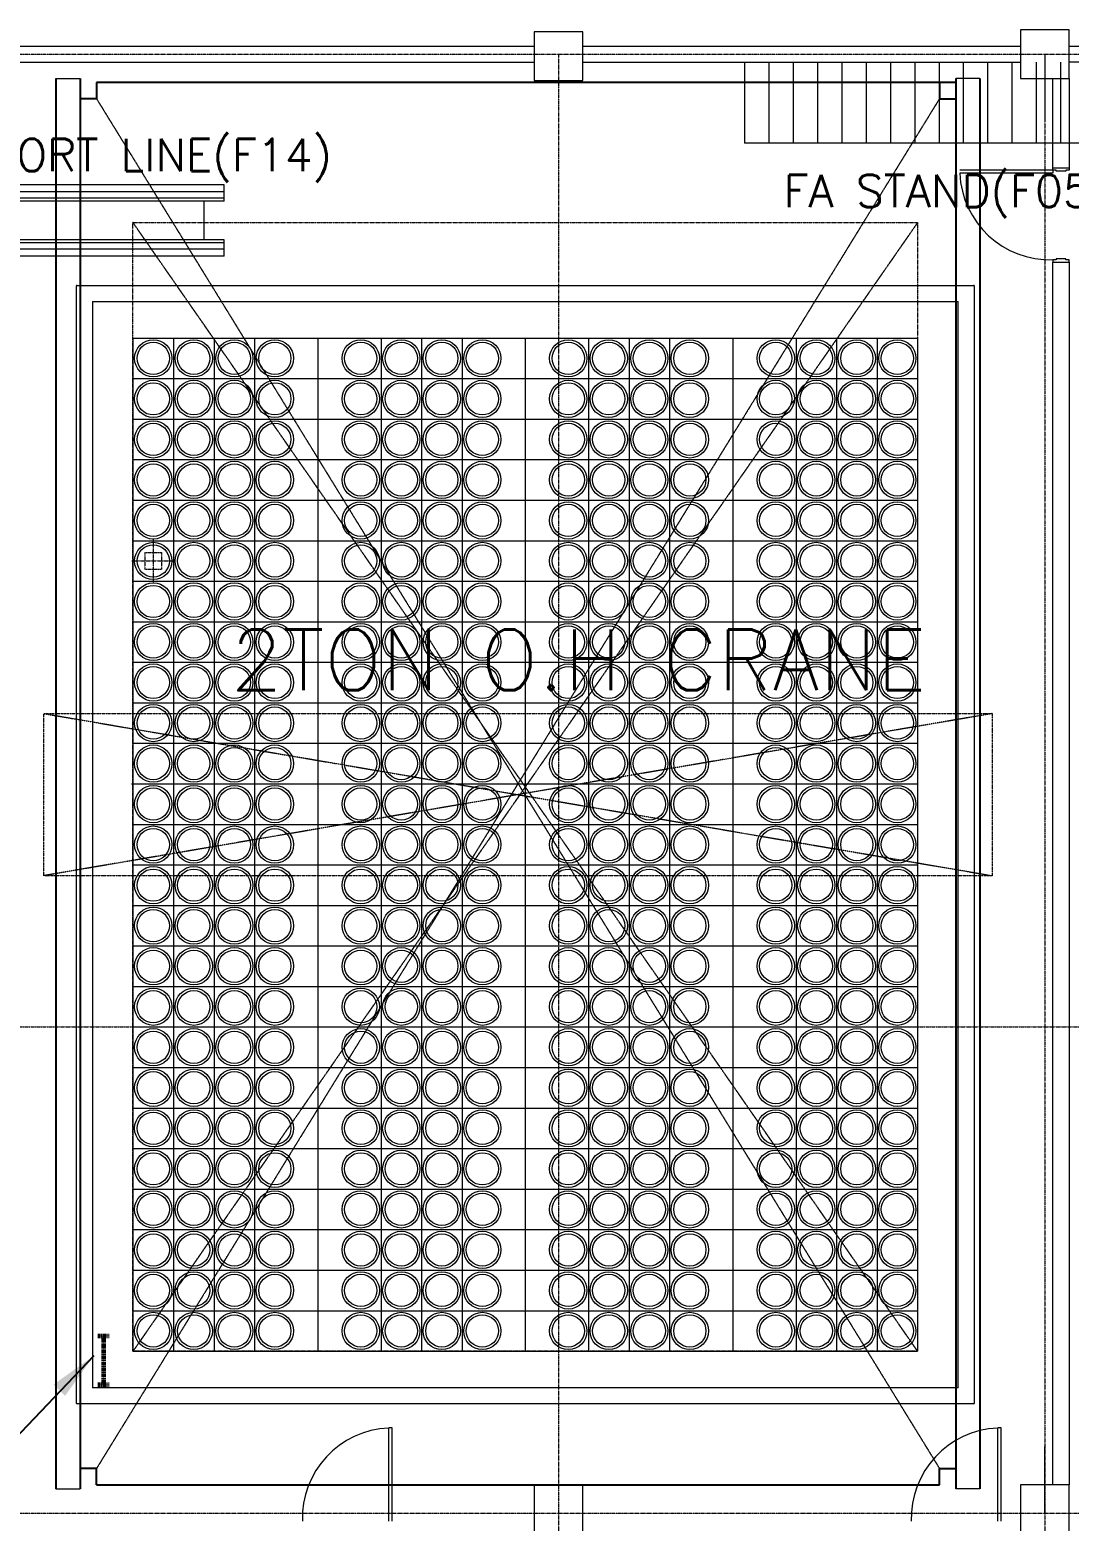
# Model space of a CAD drawing. Extents: x -59767 to 1106559, y -1290 to 1129522.
# Drawn here: x 43035 to 55858, y 248345 to 266745 of the extents above; entities that cross this region are included whole.
import ezdxf
from ezdxf.enums import TextEntityAlignment as Align

# ---------------------------------------------------------------- set-up
doc = ezdxf.new("R2010")
doc.units = 0
doc.linetypes.add('CENTER', pattern=[2, 1.25, -0.25, 0.25, -0.25])
doc.linetypes.add('PHANTOMX2', pattern=[5, 2.5, -0.5, 0.5, -0.5, 0.5, -0.5])
doc.layers.get('0').update_dxf_attribs({"linetype": 'CONTINUOUS', "lineweight": 9})
for name, color, linetype in [('1', 2, 'CONTINUOUS'), ('CY', 4, 'CONTINUOUS'), ('조형물', 11, 'CONTINUOUS')]:
    doc.layers.add(name, color=color, linetype=linetype)
for name, color, linetype, lineweight in [('CENTER', 1, 'CENTER', 9), ('COLUMN', 2, 'CONTINUOUS', 9), ('DOOR', 4, 'CONTINUOUS', 9), ('TEXT', 3, 'CONTINUOUS', 9), ('WALL', 7, 'CONTINUOUS', 9), ('WALL_200', 3, 'CONTINUOUS', 9), ('WALL_300', 7, 'CONTINUOUS', 9), ('중간선', 5, 'CONTINUOUS', 9), ('중심선', 1, 'CENTER', 9)]:
    doc.layers.add(name, color=color, linetype=linetype, lineweight=lineweight)
doc.styles.get("Standard").update_dxf_attribs({"font": 'romans.shx', "bigfont": 'whtgtxt.shx'})

# ---------------------------------------------------------------- blocks, each defined once
blk = doc.blocks.new('column600')
at = {"layer": 'COLUMN', "linetype": 'Continuous'}
blk.add_lwpolyline([(-300, -300), (300, -300), (300, 300), (-300, 300)], close=True, dxfattribs=at)
blk = doc.blocks.new('CRANE')
at = {"color": 4, "linetype": 'PHANTOMX2'}
for p, q in [((43208, 572893), (54908, 570893)), ((54908, 572893, -1), (43208, 570893))]:
    blk.add_line(p, q, dxfattribs=at)
blk.add_lwpolyline([(54908, 572893), (54908, 570893), (43208, 570893), (43208, 572893)], close=True, dxfattribs=at)
at = {"layer": 'CENTER', "linetype": 'CENTER'}
for p, q in [((43858, 580479), (54258, 563579, -3)), ((54258, 580479), (43858, 563579))]:
    blk.add_line(p, q, dxfattribs=at)
at = {"layer": 'CY'}
for p, q in [((43358, 580729), (43358, 563329)), ((43658, 580729), (43658, 563329)), ((54458, 580729), (54458, 563329)), ((54758, 580729), (54758, 563329)), ((54458, 580679), (43858, 580679)), ((43858, 563379), (54258, 563379))]:
    blk.add_line(p, q, dxfattribs=at)
at = {"layer": 'DOOR', "color": 4}
for p, q in [((43358, 580729), (43658, 580729)), ((54758, 580729), (54458, 580729))]:
    blk.add_line(p, q, dxfattribs=at)
at = {"layer": 'DOOR'}
for p, q in [((43358, 563329), (43658, 563329)), ((54758, 563329), (54458, 563329))]:
    blk.add_line(p, q, dxfattribs=at)
at = {"layer": '조형물', "color": 0, "ltscale": 0.5}
for p, q in [((43858, 580679), (43858, 580479)), ((54258, 580679), (54258, 580479)), ((43858, 580479), (43658, 580479)), ((54258, 580479), (54458, 580479)), ((43858, 563579), (43658, 563579)), ((43858, 563379), (43858, 563579)), ((54258, 563379), (54258, 563579)), ((54258, 563579), (54458, 563579))]:
    blk.add_line(p, q, dxfattribs=at)
at = {"layer": 'TEXT', "color": 7}
blk.add_text('2TON O.H CRANE', height=750, dxfattribs=at).set_placement((49803, 573181), align=Align.CENTER)

msp = doc.modelspace()

# ---------------------------------------------------------------- linework, layer by layer
at = {"layer": '1'}
msp.add_line((43823.3, 250384.6), (42758.9, 249267.6), dxfattribs=at)
msp.add_solid([(43469.8, 249889.6), (43328.4, 250031.1), (43823.3, 250384.6)], dxfattribs=at)
at = {"layer": 'CENTER', "color": 0, "lineweight": 60}
for p, q in [((43873.9, 250632.8), (44013.3, 250632.8)), ((43943.6, 250632.8), (43943.6, 250032.8)), ((43873.9, 250032.8), (44013.3, 250032.8))]:
    msp.add_line(p, q, dxfattribs=at)
at = {"layer": 'COLUMN', "linetype": 'Continuous'}
for points in [[(49258.2, 248144.6), (49858.2, 248144.6), (49858.2, 248794.9), (49258.2, 248794.9)], [(55258.2, 248144.6), (55858.2, 248144.6), (55858.2, 248794.9), (55258.2, 248794.9)]]:
    msp.add_lwpolyline(points, close=True, dxfattribs=at)
at = {"layer": 'WALL', "color": 0, "lineweight": 9}
for p, q in [((51852.2, 266344.9), (51852.2, 265344.9)), ((52152.2, 266344.9), (52152.2, 265344.9)), ((52452.2, 266344.9), (52452.2, 265344.9)), ((52752.2, 266344.9), (52752.2, 265344.9)), ((53052.2, 266344.9), (53052.2, 265344.9)), ((53352.2, 266344.9), (53352.2, 265344.9)), ((53652.2, 266344.9), (53652.2, 265344.9)), ((53952.2, 266344.9), (53952.2, 265344.9)), ((54252.2, 266344.9), (54252.2, 265344.9)), ((54552.2, 266344.9), (54552.2, 265344.9)), ((54852.2, 266344.9), (54852.2, 265344.9)), ((55152.2, 266344.9), (55152.2, 265344.9)), ((55452.2, 266344.9), (55452.2, 265344.9)), ((55752.2, 266344.9), (55752.2, 265344.9)), ((64883.3, 265344.9), (51852.2, 265344.9))]:
    msp.add_line(p, q, dxfattribs=at)
at = {"layer": 'WALL', "color": 0}
for p, q in [((55658.2, 265014.7), (54508.2, 265014.7)), ((55658.2, 264974.7), (54508.2, 264974.7)), ((55658.2, 265014.7), (55658.2, 264974.7)), ((55678.2, 265042.7), (55838.2, 265042.7)), ((47464.7, 248344.9), (47464.7, 249494.9)), ((47504.7, 249494.9), (47464.7, 249494.9)), ((47504.7, 248344.9), (47504.7, 249494.9)), ((54977.4, 248344.6), (54977.4, 249494.6)), ((55017.4, 249494.6), (54977.4, 249494.6)), ((55017.4, 248344.6), (55017.4, 249494.6))]:
    msp.add_line(p, q, dxfattribs=at)
for points in [[(55658.2, 265042.7), (55858.2, 265042.7), (55858.2, 265014.7), (55818.2, 265014.7), (55818.2, 265002.7), (55698.2, 265002.7), (55698.2, 265014.7), (55658.2, 265014.7)], [(55658.2, 263879.7), (55858.2, 263879.7), (55858.2, 263907.7), (55818.2, 263907.7), (55818.2, 263919.7), (55698.2, 263919.7), (55698.2, 263907.7), (55658.2, 263907.7)]]:
    msp.add_lwpolyline(points, close=True, dxfattribs=at)
for centre, radius, start, end in [((55621.5, 265020.7), 1113.6, 182.36526, 271.88666), ((47510.9, 248381.3), 1113.8, 92.37894, 181.87296), ((55023.7, 248381.1), 1113.8, 92.37894, 181.87296)]:
    msp.add_arc(centre, radius, start, end, dxfattribs=at)
at = {"layer": 'WALL_200', "ltscale": 0.5}
for p, q in [((42858.2, 266544.9), (49258.2, 266544.9)), ((49858.2, 266544.9), (55258.2, 266544.9)), ((55858.2, 266544.9), (61258.2, 266544.9)), ((42858.2, 266344.9), (49258.2, 266344.9)), ((49858.2, 266344.9), (55258.2, 266344.9)), ((61258.2, 266344.9), (55858.2, 266344.9))]:
    msp.add_line(p, q, dxfattribs=at)
msp.add_lwpolyline([(55658.2, 265042.7), (55658.2, 266144.9), (55858.2, 266144.9), (55858.2, 265042.7)], dxfattribs=at)
msp.add_lwpolyline([(55858.2, 263879.7), (55858.2, 248794.9), (55658.2, 248794.9), (55658.2, 263879.7)], close=True, dxfattribs=at)
at = {"layer": 'WALL_300'}
for p, q in [((43608.2, 263581.9), (43608.2, 249801.9)), ((43618.2, 263591.9), (54678.2, 263591.9)), ((54688.2, 249801.9), (54688.2, 263581.9)), ((43808.2, 263391.9), (43808.2, 249991.9)), ((43808.2, 263391.9), (54488.2, 263391.9)), ((54488.2, 249991.9), (54488.2, 263391.9)), ((54488.2, 249991.9), (43808.2, 249991.9)), ((54678.2, 249791.9), (43618.2, 249791.9))]:
    msp.add_line(p, q, dxfattribs=at)
for centre, start, end in [((43618.2, 263581.9), 90, 180), ((54678.2, 263581.9), 0, 90), ((43618.2, 249801.9), 180, 270), ((54678.2, 249801.9), 270, 0)]:
    msp.add_arc(centre, 10, start, end, dxfattribs=at)
at = {"layer": '중간선', "color": 2}
for p, q in [((55558.2, 266444.9), (55558.2, 265624.9)), ((55558.2, 248444.9), (55558.2, 249264.9))]:
    msp.add_line(p, q, dxfattribs=at)
at = {"layer": '중간선', "linetype": 'Continuous', "lineweight": 15}
for p, q in [((45433.2, 264830.9), (42783.2, 264830.9)), ((45433.2, 264745.9), (45433.2, 264830.9)), ((45433.2, 264745.9), (42783.2, 264745.9)), ((45433.2, 264665.9), (42783.2, 264665.9)), ((45433.2, 264630.9), (42783.2, 264630.9)), ((45183.2, 264630.9), (45183.2, 264152.9)), ((45433.2, 264665.9), (45433.2, 264745.9)), ((45433.2, 264630.9), (45433.2, 264665.9)), ((45433.2, 264152.9), (42783.2, 264152.9)), ((45433.2, 264117.9), (42783.2, 264117.9)), ((45433.2, 264117.9), (45433.2, 264152.9)), ((45433.2, 264037.9), (45433.2, 264117.9)), ((45433.2, 264037.9), (42783.2, 264037.9)), ((45433.2, 263952.9), (42783.2, 263952.9)), ((45433.2, 263952.9), (45433.2, 264037.9))]:
    msp.add_line(p, q, dxfattribs=at)
at = {"layer": '중간선'}
for p, q in [((44308.2, 262941.9), (44308.2, 250441.9)), ((44308.2, 262941.9), (53988.2, 262941.9)), ((44808.2, 262941.9), (44808.2, 250441.9)), ((45308.2, 262941.9), (45308.2, 250441.9)), ((45808.2, 262941.9), (45808.2, 250441.9)), ((46588.2, 262941.9), (46588.2, 250441.9)), ((47368.2, 262941.9), (47368.2, 250441.9)), ((47868.2, 262941.9), (47868.2, 250441.9)), ((48368.2, 262941.9), (48368.2, 250441.9)), ((49148.2, 262941.9), (49148.2, 250441.9)), ((49928.2, 262941.9), (49928.2, 250441.9)), ((50428.2, 262941.9), (50428.2, 250441.9)), ((50928.2, 262941.9), (50928.2, 250441.9)), ((51708.2, 262941.9), (51708.2, 250441.9)), ((52488.2, 262941.9), (52488.2, 250441.9)), ((52988.2, 262941.9), (52988.2, 250441.9)), ((53488.2, 262941.9), (53488.2, 250441.9)), ((53988.2, 262941.9), (53988.2, 250441.9)), ((44308.2, 262441.9), (53988.2, 262441.9)), ((44308.2, 261941.9), (53988.2, 261941.9)), ((44308.2, 261441.9), (53988.2, 261441.9)), ((44308.2, 260941.9), (53988.2, 260941.9)), ((44308.2, 260441.9), (53988.2, 260441.9)), ((44308.2, 259941.9), (53988.2, 259941.9)), ((44308.2, 259441.9), (53988.2, 259441.9)), ((44308.2, 258941.9), (53988.2, 258941.9)), ((44308.2, 258441.9), (53988.2, 258441.9)), ((44308.2, 257941.9), (53988.2, 257941.9)), ((44288.2, 257441.9), (53988.2, 257441.9)), ((44308.2, 256941.9), (53988.2, 256941.9)), ((44308.2, 256441.9), (53988.2, 256441.9)), ((44308.2, 255941.9), (53988.2, 255941.9)), ((44308.2, 255441.9), (53988.2, 255441.9)), ((44308.2, 254941.9), (53988.2, 254941.9)), ((44308.2, 254441.9), (53988.2, 254441.9)), ((44308.2, 253941.9), (53988.2, 253941.9)), ((44308.2, 253441.9), (53988.2, 253441.9)), ((44308.2, 252941.9), (53988.2, 252941.9)), ((44308.2, 252441.9), (53988.2, 252441.9)), ((44308.2, 251941.9), (53988.2, 251941.9)), ((44308.2, 251441.9), (53988.2, 251441.9)), ((44308.2, 250941.9), (53988.2, 250941.9)), ((44308.2, 250441.9), (53988.2, 250441.9))]:
    msp.add_line(p, q, dxfattribs=at)
for centre, radius in [((44558.2, 262691.9), 230), ((44558.2, 262691.9), 199), ((45058.2, 262691.9), 230), ((45058.2, 262691.9), 199), ((45558.2, 262691.9), 230), ((45558.2, 262691.9), 199), ((46058.2, 262691.9), 230), ((46058.2, 262691.9), 199), ((47118.2, 262691.9), 230), ((47118.2, 262691.9), 199), ((47618.2, 262691.9), 230), ((47618.2, 262691.9), 199), ((48118.2, 262691.9), 230), ((48118.2, 262691.9), 199), ((48618.2, 262691.9), 230), ((48618.2, 262691.9), 199), ((49678.2, 262691.9), 230), ((49678.2, 262691.9), 199), ((50178.2, 262691.9), 230), ((50178.2, 262691.9), 199), ((50678.2, 262691.9), 230), ((50678.2, 262691.9), 199), ((51178.2, 262691.9), 230), ((51178.2, 262691.9), 199), ((52238.2, 262691.9), 230), ((52238.2, 262691.9), 199), ((52738.2, 262691.9), 230), ((52738.2, 262691.9), 199), ((53238.2, 262691.9), 230), ((53238.2, 262691.9), 199), ((53738.2, 262691.9), 230), ((53738.2, 262691.9), 199), ((44558.2, 262191.9), 230), ((44558.2, 262191.9), 199), ((45058.2, 262191.9), 230), ((45058.2, 262191.9), 199), ((45558.2, 262191.9), 230), ((45558.2, 262191.9), 199), ((46058.2, 262191.9), 230), ((46058.2, 262191.9), 199), ((47118.2, 262191.9), 230), ((47118.2, 262191.9), 199), ((47618.2, 262191.9), 230), ((47618.2, 262191.9), 199), ((48118.2, 262191.9), 230), ((48118.2, 262191.9), 199), ((48618.2, 262191.9), 230), ((48618.2, 262191.9), 199), ((49678.2, 262191.9), 230), ((49678.2, 262191.9), 199), ((50178.2, 262191.9), 230), ((50178.2, 262191.9), 199), ((50678.2, 262191.9), 230), ((50678.2, 262191.9), 199), ((51178.2, 262191.9), 230), ((51178.2, 262191.9), 199), ((52238.2, 262191.9), 230), ((52238.2, 262191.9), 199), ((52738.2, 262191.9), 230), ((52738.2, 262191.9), 199), ((53238.2, 262191.9), 230), ((53238.2, 262191.9), 199), ((53738.2, 262191.9), 230), ((53738.2, 262191.9), 199), ((44558.2, 261691.9), 230), ((44558.2, 261691.9), 199), ((45058.2, 261691.9), 230), ((45058.2, 261691.9), 199), ((45558.2, 261691.9), 230), ((45558.2, 261691.9), 199), ((46058.2, 261691.9), 230), ((46058.2, 261691.9), 199), ((47118.2, 261691.9), 230), ((47118.2, 261691.9), 199), ((47618.2, 261691.9), 230), ((47618.2, 261691.9), 199), ((48118.2, 261691.9), 230), ((48118.2, 261691.9), 199), ((48618.2, 261691.9), 230), ((48618.2, 261691.9), 199), ((49678.2, 261691.9), 230), ((49678.2, 261691.9), 199), ((50178.2, 261691.9), 230), ((50178.2, 261691.9), 199), ((50678.2, 261691.9), 230), ((50678.2, 261691.9), 199), ((51178.2, 261691.9), 230), ((51178.2, 261691.9), 199), ((52238.2, 261691.9), 230), ((52238.2, 261691.9), 199), ((52738.2, 261691.9), 230), ((52738.2, 261691.9), 199), ((53238.2, 261691.9), 230), ((53238.2, 261691.9), 199), ((53738.2, 261691.9), 230), ((53738.2, 261691.9), 199), ((44558.2, 261191.9), 230), ((44558.2, 261191.9), 199), ((45058.2, 261191.9), 230), ((45058.2, 261191.9), 199), ((45558.2, 261191.9), 230), ((45558.2, 261191.9), 199), ((46058.2, 261191.9), 230), ((46058.2, 261191.9), 199), ((47118.2, 261191.9), 230), ((47118.2, 261191.9), 199), ((47618.2, 261191.9), 230), ((47618.2, 261191.9), 199), ((48118.2, 261191.9), 230), ((48118.2, 261191.9), 199), ((48618.2, 261191.9), 230), ((48618.2, 261191.9), 199), ((49678.2, 261191.9), 230), ((49678.2, 261191.9), 199), ((50178.2, 261191.9), 230), ((50178.2, 261191.9), 199), ((50678.2, 261191.9), 230), ((50678.2, 261191.9), 199), ((51178.2, 261191.9), 230), ((51178.2, 261191.9), 199), ((52238.2, 261191.9), 230), ((52238.2, 261191.9), 199), ((52738.2, 261191.9), 230), ((52738.2, 261191.9), 199), ((53238.2, 261191.9), 230), ((53238.2, 261191.9), 199), ((53738.2, 261191.9), 230), ((53738.2, 261191.9), 199), ((44558.2, 260691.9), 230), ((45058.2, 260691.9), 230), ((45558.2, 260691.9), 230), ((46058.2, 260691.9), 230), ((47118.2, 260691.9), 230), ((47618.2, 260691.9), 230), ((48118.2, 260691.9), 230), ((48618.2, 260691.9), 230), ((49678.2, 260691.9), 230), ((50178.2, 260691.9), 230), ((50678.2, 260691.9), 230), ((51178.2, 260691.9), 230), ((52238.2, 260691.9), 230), ((52738.2, 260691.9), 230), ((53238.2, 260691.9), 230), ((53738.2, 260691.9), 230), ((44558.2, 260691.9), 199), ((45058.2, 260691.9), 199), ((45558.2, 260691.9), 199), ((46058.2, 260691.9), 199), ((47118.2, 260691.9), 199), ((47618.2, 260691.9), 199), ((48118.2, 260691.9), 199), ((48618.2, 260691.9), 199), ((49678.2, 260691.9), 199), ((50178.2, 260691.9), 199), ((50678.2, 260691.9), 199), ((51178.2, 260691.9), 199), ((52238.2, 260691.9), 199), ((52738.2, 260691.9), 199), ((53238.2, 260691.9), 199), ((53738.2, 260691.9), 199), ((44558.2, 260191.9), 230), ((44558.2, 260191.9), 199), ((45058.2, 260191.9), 230), ((45058.2, 260191.9), 199), ((45558.2, 260191.9), 230), ((45558.2, 260191.9), 199), ((46058.2, 260191.9), 230), ((46058.2, 260191.9), 199), ((47118.2, 260191.9), 230), ((47118.2, 260191.9), 199), ((47618.2, 260191.9), 230), ((47618.2, 260191.9), 199), ((48118.2, 260191.9), 230), ((48118.2, 260191.9), 199), ((48618.2, 260191.9), 230), ((48618.2, 260191.9), 199), ((49678.2, 260191.9), 230), ((49678.2, 260191.9), 199), ((50178.2, 260191.9), 230), ((50178.2, 260191.9), 199), ((50678.2, 260191.9), 230), ((50678.2, 260191.9), 199), ((51178.2, 260191.9), 230), ((51178.2, 260191.9), 199), ((52238.2, 260191.9), 230), ((52238.2, 260191.9), 199), ((52738.2, 260191.9), 230), ((52738.2, 260191.9), 199), ((53238.2, 260191.9), 230), ((53238.2, 260191.9), 199), ((53738.2, 260191.9), 230), ((53738.2, 260191.9), 199), ((44558.2, 259691.9), 230), ((44558.2, 259691.9), 199), ((45058.2, 259691.9), 230), ((45058.2, 259691.9), 199), ((45558.2, 259691.9), 230), ((45558.2, 259691.9), 199), ((46058.2, 259691.9), 230), ((46058.2, 259691.9), 199), ((47118.2, 259691.9), 230), ((47118.2, 259691.9), 199), ((47618.2, 259691.9), 230), ((47618.2, 259691.9), 199), ((48118.2, 259691.9), 230), ((48118.2, 259691.9), 199), ((48618.2, 259691.9), 230), ((48618.2, 259691.9), 199), ((49678.2, 259691.9), 230), ((49678.2, 259691.9), 199), ((50178.2, 259691.9), 230), ((50178.2, 259691.9), 199), ((50678.2, 259691.9), 230), ((50678.2, 259691.9), 199), ((51178.2, 259691.9), 230), ((51178.2, 259691.9), 199), ((52238.2, 259691.9), 230), ((52238.2, 259691.9), 199), ((52738.2, 259691.9), 230), ((52738.2, 259691.9), 199), ((53238.2, 259691.9), 230), ((53238.2, 259691.9), 199), ((53738.2, 259691.9), 230), ((53738.2, 259691.9), 199), ((44558.2, 259191.9), 230), ((44558.2, 259191.9), 199), ((45058.2, 259191.9), 230), ((45058.2, 259191.9), 199), ((45558.2, 259191.9), 230), ((45558.2, 259191.9), 199), ((46058.2, 259191.9), 230), ((46058.2, 259191.9), 199), ((47118.2, 259191.9), 230), ((47118.2, 259191.9), 199), ((47618.2, 259191.9), 230), ((47618.2, 259191.9), 199), ((48118.2, 259191.9), 230), ((48118.2, 259191.9), 199), ((48618.2, 259191.9), 230), ((48618.2, 259191.9), 199), ((49678.2, 259191.9), 230), ((49678.2, 259191.9), 199), ((50178.2, 259191.9), 230), ((50178.2, 259191.9), 199), ((50678.2, 259191.9), 230), ((50678.2, 259191.9), 199), ((51178.2, 259191.9), 230), ((51178.2, 259191.9), 199), ((52238.2, 259191.9), 230), ((52238.2, 259191.9), 199), ((52738.2, 259191.9), 230), ((52738.2, 259191.9), 199), ((53238.2, 259191.9), 230), ((53238.2, 259191.9), 199), ((53738.2, 259191.9), 230), ((53738.2, 259191.9), 199), ((44558.2, 258691.9), 230), ((44558.2, 258691.9), 199), ((45058.2, 258691.9), 230), ((45058.2, 258691.9), 199), ((45558.2, 258691.9), 230), ((45558.2, 258691.9), 199), ((46058.2, 258691.9), 230), ((46058.2, 258691.9), 199), ((47118.2, 258691.9), 230), ((47118.2, 258691.9), 199), ((47618.2, 258691.9), 230), ((47618.2, 258691.9), 199), ((48118.2, 258691.9), 230), ((48118.2, 258691.9), 199), ((48618.2, 258691.9), 230), ((48618.2, 258691.9), 199), ((49678.2, 258691.9), 230), ((49678.2, 258691.9), 199), ((50178.2, 258691.9), 230), ((50178.2, 258691.9), 199), ((50678.2, 258691.9), 230), ((50678.2, 258691.9), 199), ((51178.2, 258691.9), 230), ((51178.2, 258691.9), 199), ((52238.2, 258691.9), 230), ((52238.2, 258691.9), 199), ((52738.2, 258691.9), 230), ((52738.2, 258691.9), 199), ((53238.2, 258691.9), 230), ((53238.2, 258691.9), 199), ((53738.2, 258691.9), 230), ((53738.2, 258691.9), 199), ((44558.2, 258191.9), 230), ((44558.2, 258191.9), 199), ((45058.2, 258191.9), 230), ((45058.2, 258191.9), 199), ((45558.2, 258191.9), 230), ((45558.2, 258191.9), 199), ((46058.2, 258191.9), 230), ((46058.2, 258191.9), 199), ((47118.2, 258191.9), 230), ((47118.2, 258191.9), 199), ((47618.2, 258191.9), 230), ((47618.2, 258191.9), 199), ((48118.2, 258191.9), 230), ((48118.2, 258191.9), 199), ((48618.2, 258191.9), 230), ((48618.2, 258191.9), 199), ((49678.2, 258191.9), 230), ((49678.2, 258191.9), 199), ((50178.2, 258191.9), 230), ((50178.2, 258191.9), 199), ((50678.2, 258191.9), 230), ((50678.2, 258191.9), 199), ((51178.2, 258191.9), 230), ((51178.2, 258191.9), 199), ((52238.2, 258191.9), 230), ((52238.2, 258191.9), 199), ((52738.2, 258191.9), 230), ((52738.2, 258191.9), 199), ((53238.2, 258191.9), 230), ((53238.2, 258191.9), 199), ((53738.2, 258191.9), 230), ((53738.2, 258191.9), 199), ((44558.2, 257691.9), 230), ((44558.2, 257691.9), 199), ((45058.2, 257691.9), 230), ((45058.2, 257691.9), 199), ((45558.2, 257691.9), 230), ((45558.2, 257691.9), 199), ((46058.2, 257691.9), 230), ((46058.2, 257691.9), 199), ((47118.2, 257691.9), 230), ((47118.2, 257691.9), 199), ((47618.2, 257691.9), 230), ((47618.2, 257691.9), 199), ((48118.2, 257691.9), 230), ((48118.2, 257691.9), 199), ((48618.2, 257691.9), 230), ((48618.2, 257691.9), 199), ((49678.2, 257691.9), 230), ((49678.2, 257691.9), 199), ((50178.2, 257691.9), 230), ((50178.2, 257691.9), 199), ((50678.2, 257691.9), 230), ((50678.2, 257691.9), 199), ((51178.2, 257691.9), 230), ((51178.2, 257691.9), 199), ((52238.2, 257691.9), 230), ((52238.2, 257691.9), 199), ((52738.2, 257691.9), 230), ((52738.2, 257691.9), 199), ((53238.2, 257691.9), 230), ((53238.2, 257691.9), 199), ((53738.2, 257691.9), 230), ((53738.2, 257691.9), 199), ((44558.2, 257191.9), 230), ((45058.2, 257191.9), 230), ((45558.2, 257191.9), 230), ((46058.2, 257191.9), 230), ((47118.2, 257191.9), 230), ((47618.2, 257191.9), 230), ((48118.2, 257191.9), 230), ((48618.2, 257191.9), 230), ((49678.2, 257191.9), 230), ((50178.2, 257191.9), 230), ((50678.2, 257191.9), 230), ((51178.2, 257191.9), 230), ((52238.2, 257191.9), 230), ((52738.2, 257191.9), 230), ((53238.2, 257191.9), 230), ((53738.2, 257191.9), 230), ((44558.2, 257191.9), 199), ((45058.2, 257191.9), 199), ((45558.2, 257191.9), 199), ((46058.2, 257191.9), 199), ((47118.2, 257191.9), 199), ((47618.2, 257191.9), 199), ((48118.2, 257191.9), 199), ((48618.2, 257191.9), 199), ((49678.2, 257191.9), 199), ((50178.2, 257191.9), 199), ((50678.2, 257191.9), 199), ((51178.2, 257191.9), 199), ((52238.2, 257191.9), 199), ((52738.2, 257191.9), 199), ((53238.2, 257191.9), 199), ((53738.2, 257191.9), 199), ((44558.2, 256691.9), 230), ((44558.2, 256691.9), 199), ((45058.2, 256691.9), 230), ((45058.2, 256691.9), 199), ((45558.2, 256691.9), 230), ((45558.2, 256691.9), 199), ((46058.2, 256691.9), 230), ((46058.2, 256691.9), 199), ((47118.2, 256691.9), 230), ((47118.2, 256691.9), 199), ((47618.2, 256691.9), 230), ((47618.2, 256691.9), 199), ((48118.2, 256691.9), 230), ((48118.2, 256691.9), 199), ((48618.2, 256691.9), 230), ((48618.2, 256691.9), 199), ((49678.2, 256691.9), 230), ((49678.2, 256691.9), 199), ((50178.2, 256691.9), 230), ((50178.2, 256691.9), 199), ((50678.2, 256691.9), 230), ((50678.2, 256691.9), 199), ((51178.2, 256691.9), 230), ((51178.2, 256691.9), 199), ((52238.2, 256691.9), 230), ((52238.2, 256691.9), 199), ((52738.2, 256691.9), 230), ((52738.2, 256691.9), 199), ((53238.2, 256691.9), 230), ((53238.2, 256691.9), 199), ((53738.2, 256691.9), 230), ((53738.2, 256691.9), 199), ((44558.2, 256191.9), 230), ((44558.2, 256191.9), 199), ((45058.2, 256191.9), 230), ((45058.2, 256191.9), 199), ((45558.2, 256191.9), 230), ((45558.2, 256191.9), 199), ((46058.2, 256191.9), 230), ((46058.2, 256191.9), 199), ((47118.2, 256191.9), 230), ((47118.2, 256191.9), 199), ((47618.2, 256191.9), 230), ((47618.2, 256191.9), 199), ((48118.2, 256191.9), 230), ((48118.2, 256191.9), 199), ((48618.2, 256191.9), 230), ((48618.2, 256191.9), 199), ((49678.2, 256191.9), 230), ((49678.2, 256191.9), 199), ((50178.2, 256191.9), 230), ((50178.2, 256191.9), 199), ((50678.2, 256191.9), 230), ((50678.2, 256191.9), 199), ((51178.2, 256191.9), 230), ((51178.2, 256191.9), 199), ((52238.2, 256191.9), 230), ((52238.2, 256191.9), 199), ((52738.2, 256191.9), 230), ((52738.2, 256191.9), 199), ((53238.2, 256191.9), 230), ((53238.2, 256191.9), 199), ((53738.2, 256191.9), 230), ((53738.2, 256191.9), 199), ((44558.2, 255691.9), 230), ((44558.2, 255691.9), 199), ((45058.2, 255691.9), 230), ((45058.2, 255691.9), 199), ((45558.2, 255691.9), 230), ((45558.2, 255691.9), 199), ((46058.2, 255691.9), 230), ((46058.2, 255691.9), 199), ((47118.2, 255691.9), 230), ((47118.2, 255691.9), 199), ((47618.2, 255691.9), 230), ((47618.2, 255691.9), 199), ((48118.2, 255691.9), 230), ((48118.2, 255691.9), 199), ((48618.2, 255691.9), 230), ((48618.2, 255691.9), 199), ((49678.2, 255691.9), 230), ((49678.2, 255691.9), 199), ((50178.2, 255691.9), 230), ((50178.2, 255691.9), 199), ((50678.2, 255691.9), 230), ((50678.2, 255691.9), 199), ((51178.2, 255691.9), 230), ((51178.2, 255691.9), 199), ((52238.2, 255691.9), 230), ((52238.2, 255691.9), 199), ((52738.2, 255691.9), 230), ((52738.2, 255691.9), 199), ((53238.2, 255691.9), 230), ((53238.2, 255691.9), 199), ((53738.2, 255691.9), 230), ((53738.2, 255691.9), 199), ((44558.2, 255191.9), 230), ((45058.2, 255191.9), 230), ((45558.2, 255191.9), 230), ((46058.2, 255191.9), 230), ((47118.2, 255191.9), 230), ((47618.2, 255191.9), 230), ((48118.2, 255191.9), 230), ((48618.2, 255191.9), 230), ((49678.2, 255191.9), 230), ((50178.2, 255191.9), 230), ((50678.2, 255191.9), 230), ((51178.2, 255191.9), 230), ((52238.2, 255191.9), 230), ((52738.2, 255191.9), 230), ((53238.2, 255191.9), 230), ((53738.2, 255191.9), 230), ((44558.2, 255191.9), 199), ((45058.2, 255191.9), 199), ((45558.2, 255191.9), 199), ((46058.2, 255191.9), 199), ((47118.2, 255191.9), 199), ((47618.2, 255191.9), 199), ((48118.2, 255191.9), 199), ((48618.2, 255191.9), 199), ((49678.2, 255191.9), 199), ((50178.2, 255191.9), 199), ((50678.2, 255191.9), 199), ((51178.2, 255191.9), 199), ((52238.2, 255191.9), 199), ((52738.2, 255191.9), 199), ((53238.2, 255191.9), 199), ((53738.2, 255191.9), 199), ((44558.2, 254691.9), 230), ((44558.2, 254691.9), 199), ((45058.2, 254691.9), 230), ((45058.2, 254691.9), 199), ((45558.2, 254691.9), 230), ((45558.2, 254691.9), 199), ((46058.2, 254691.9), 230), ((46058.2, 254691.9), 199), ((47118.2, 254691.9), 230), ((47118.2, 254691.9), 199), ((47618.2, 254691.9), 230), ((47618.2, 254691.9), 199), ((48118.2, 254691.9), 230), ((48118.2, 254691.9), 199), ((48618.2, 254691.9), 230), ((48618.2, 254691.9), 199), ((49678.2, 254691.9), 230), ((49678.2, 254691.9), 199), ((50178.2, 254691.9), 230), ((50178.2, 254691.9), 199), ((50678.2, 254691.9), 230), ((50678.2, 254691.9), 199), ((51178.2, 254691.9), 230), ((51178.2, 254691.9), 199), ((52238.2, 254691.9), 230), ((52238.2, 254691.9), 199), ((52738.2, 254691.9), 230), ((52738.2, 254691.9), 199), ((53238.2, 254691.9), 230), ((53238.2, 254691.9), 199), ((53738.2, 254691.9), 230), ((53738.2, 254691.9), 199), ((44558.2, 254191.9), 230), ((44558.2, 254191.9), 199), ((45058.2, 254191.9), 230), ((45058.2, 254191.9), 199), ((45558.2, 254191.9), 230), ((45558.2, 254191.9), 199), ((46058.2, 254191.9), 230), ((46058.2, 254191.9), 199), ((47118.2, 254191.9), 230), ((47118.2, 254191.9), 199), ((47618.2, 254191.9), 230), ((47618.2, 254191.9), 199), ((48118.2, 254191.9), 230), ((48118.2, 254191.9), 199), ((48618.2, 254191.9), 230), ((48618.2, 254191.9), 199), ((49678.2, 254191.9), 230), ((49678.2, 254191.9), 199), ((50178.2, 254191.9), 230), ((50178.2, 254191.9), 199), ((50678.2, 254191.9), 230), ((50678.2, 254191.9), 199), ((51178.2, 254191.9), 230), ((51178.2, 254191.9), 199), ((52238.2, 254191.9), 230), ((52238.2, 254191.9), 199), ((52738.2, 254191.9), 230), ((52738.2, 254191.9), 199), ((53238.2, 254191.9), 230), ((53238.2, 254191.9), 199), ((53738.2, 254191.9), 230), ((53738.2, 254191.9), 199), ((44558.2, 253691.9), 230), ((45058.2, 253691.9), 230), ((45558.2, 253691.9), 230), ((46058.2, 253691.9), 230), ((47118.2, 253691.9), 230), ((47618.2, 253691.9), 230), ((48118.2, 253691.9), 230), ((48618.2, 253691.9), 230), ((49678.2, 253691.9), 230), ((50178.2, 253691.9), 230), ((50678.2, 253691.9), 230), ((51178.2, 253691.9), 230), ((52238.2, 253691.9), 230), ((52738.2, 253691.9), 230), ((53238.2, 253691.9), 230), ((53738.2, 253691.9), 230), ((44558.2, 253691.9), 199), ((45058.2, 253691.9), 199), ((45558.2, 253691.9), 199), ((46058.2, 253691.9), 199), ((47118.2, 253691.9), 199), ((47618.2, 253691.9), 199), ((48118.2, 253691.9), 199), ((48618.2, 253691.9), 199), ((49678.2, 253691.9), 199), ((50178.2, 253691.9), 199), ((50678.2, 253691.9), 199), ((51178.2, 253691.9), 199), ((52238.2, 253691.9), 199), ((52738.2, 253691.9), 199), ((53238.2, 253691.9), 199), ((53738.2, 253691.9), 199), ((44558.2, 253191.9), 230), ((44558.2, 253191.9), 199), ((45058.2, 253191.9), 230), ((45058.2, 253191.9), 199), ((45558.2, 253191.9), 230), ((45558.2, 253191.9), 199), ((46058.2, 253191.9), 230), ((46058.2, 253191.9), 199), ((47118.2, 253191.9), 230), ((47118.2, 253191.9), 199), ((47618.2, 253191.9), 230), ((47618.2, 253191.9), 199), ((48118.2, 253191.9), 230), ((48118.2, 253191.9), 199), ((48618.2, 253191.9), 230), ((48618.2, 253191.9), 199), ((49678.2, 253191.9), 230), ((49678.2, 253191.9), 199), ((50178.2, 253191.9), 230), ((50178.2, 253191.9), 199), ((50678.2, 253191.9), 230), ((50678.2, 253191.9), 199), ((51178.2, 253191.9), 230), ((51178.2, 253191.9), 199), ((52238.2, 253191.9), 230), ((52238.2, 253191.9), 199), ((52738.2, 253191.9), 230), ((52738.2, 253191.9), 199), ((53238.2, 253191.9), 230), ((53238.2, 253191.9), 199), ((53738.2, 253191.9), 230), ((53738.2, 253191.9), 199), ((44558.2, 252691.9), 230), ((44558.2, 252691.9), 199), ((45058.2, 252691.9), 230), ((45058.2, 252691.9), 199), ((45558.2, 252691.9), 230), ((45558.2, 252691.9), 199), ((46058.2, 252691.9), 230), ((46058.2, 252691.9), 199), ((47118.2, 252691.9), 230), ((47118.2, 252691.9), 199), ((47618.2, 252691.9), 230), ((47618.2, 252691.9), 199), ((48118.2, 252691.9), 230), ((48118.2, 252691.9), 199), ((48618.2, 252691.9), 230), ((48618.2, 252691.9), 199), ((49678.2, 252691.9), 230), ((49678.2, 252691.9), 199), ((50178.2, 252691.9), 230), ((50178.2, 252691.9), 199), ((50678.2, 252691.9), 230), ((50678.2, 252691.9), 199), ((51178.2, 252691.9), 230), ((51178.2, 252691.9), 199), ((52238.2, 252691.9), 230), ((52238.2, 252691.9), 199), ((52738.2, 252691.9), 230), ((52738.2, 252691.9), 199), ((53238.2, 252691.9), 230), ((53238.2, 252691.9), 199), ((53738.2, 252691.9), 230), ((53738.2, 252691.9), 199), ((44558.2, 252191.9), 230), ((44558.2, 252191.9), 199), ((45058.2, 252191.9), 230), ((45058.2, 252191.9), 199), ((45558.2, 252191.9), 230), ((45558.2, 252191.9), 199), ((46058.2, 252191.9), 230), ((46058.2, 252191.9), 199), ((47118.2, 252191.9), 230), ((47118.2, 252191.9), 199), ((47618.2, 252191.9), 230), ((47618.2, 252191.9), 199), ((48118.2, 252191.9), 230), ((48118.2, 252191.9), 199), ((48618.2, 252191.9), 230), ((48618.2, 252191.9), 199), ((49678.2, 252191.9), 230), ((49678.2, 252191.9), 199), ((50178.2, 252191.9), 230), ((50178.2, 252191.9), 199), ((50678.2, 252191.9), 230), ((50678.2, 252191.9), 199), ((51178.2, 252191.9), 230), ((51178.2, 252191.9), 199), ((52238.2, 252191.9), 230), ((52238.2, 252191.9), 199), ((52738.2, 252191.9), 230), ((52738.2, 252191.9), 199), ((53238.2, 252191.9), 230), ((53238.2, 252191.9), 199), ((53738.2, 252191.9), 230), ((53738.2, 252191.9), 199), ((44558.2, 251691.9), 230), ((45058.2, 251691.9), 230), ((45558.2, 251691.9), 230), ((46058.2, 251691.9), 230), ((47118.2, 251691.9), 230), ((47618.2, 251691.9), 230), ((48118.2, 251691.9), 230), ((48618.2, 251691.9), 230), ((49678.2, 251691.9), 230), ((50178.2, 251691.9), 230), ((50678.2, 251691.9), 230), ((51178.2, 251691.9), 230), ((52238.2, 251691.9), 230), ((52738.2, 251691.9), 230), ((53238.2, 251691.9), 230), ((53738.2, 251691.9), 230), ((44558.2, 251691.9), 199), ((45058.2, 251691.9), 199), ((45558.2, 251691.9), 199), ((46058.2, 251691.9), 199), ((47118.2, 251691.9), 199), ((47618.2, 251691.9), 199), ((48118.2, 251691.9), 199), ((48618.2, 251691.9), 199), ((49678.2, 251691.9), 199), ((50178.2, 251691.9), 199), ((50678.2, 251691.9), 199), ((51178.2, 251691.9), 199), ((52238.2, 251691.9), 199), ((52738.2, 251691.9), 199), ((53238.2, 251691.9), 199), ((53738.2, 251691.9), 199), ((44558.2, 251191.9), 230), ((44558.2, 251191.9), 199), ((45058.2, 251191.9), 230), ((45058.2, 251191.9), 199), ((45558.2, 251191.9), 230), ((45558.2, 251191.9), 199), ((46058.2, 251191.9), 230), ((46058.2, 251191.9), 199), ((47118.2, 251191.9), 230), ((47118.2, 251191.9), 199), ((47618.2, 251191.9), 230), ((47618.2, 251191.9), 199), ((48118.2, 251191.9), 230), ((48118.2, 251191.9), 199), ((48618.2, 251191.9), 230), ((48618.2, 251191.9), 199), ((49678.2, 251191.9), 230), ((49678.2, 251191.9), 199), ((50178.2, 251191.9), 230), ((50178.2, 251191.9), 199), ((50678.2, 251191.9), 230), ((50678.2, 251191.9), 199), ((51178.2, 251191.9), 230), ((51178.2, 251191.9), 199), ((52238.2, 251191.9), 230), ((52238.2, 251191.9), 199), ((52738.2, 251191.9), 230), ((52738.2, 251191.9), 199), ((53238.2, 251191.9), 230), ((53238.2, 251191.9), 199), ((53738.2, 251191.9), 230), ((53738.2, 251191.9), 199), ((44558.2, 250691.9), 230), ((44558.2, 250691.9), 199), ((45058.2, 250691.9), 230), ((45058.2, 250691.9), 199), ((45558.2, 250691.9), 230), ((45558.2, 250691.9), 199), ((46058.2, 250691.9), 230), ((46058.2, 250691.9), 199), ((47118.2, 250691.9), 230), ((47118.2, 250691.9), 199), ((47618.2, 250691.9), 230), ((47618.2, 250691.9), 199), ((48118.2, 250691.9), 230), ((48118.2, 250691.9), 199), ((48618.2, 250691.9), 230), ((48618.2, 250691.9), 199), ((49678.2, 250691.9), 230), ((49678.2, 250691.9), 199), ((50178.2, 250691.9), 230), ((50178.2, 250691.9), 199), ((50678.2, 250691.9), 230), ((50678.2, 250691.9), 199), ((51178.2, 250691.9), 230), ((51178.2, 250691.9), 199), ((52238.2, 250691.9), 230), ((52238.2, 250691.9), 199), ((52738.2, 250691.9), 230), ((52738.2, 250691.9), 199), ((53238.2, 250691.9), 230), ((53238.2, 250691.9), 199), ((53738.2, 250691.9), 230), ((53738.2, 250691.9), 199)]:
    msp.add_circle(centre, radius, dxfattribs=at)
at = {"layer": '중심선'}
for p, q in [((28557.7, 266444.9), (154858.2, 266444.9)), ((49558.2, 266444.9), (49558.2, 240444.9)), ((55558.2, 266444.9), (55558.2, 240444.9)), ((53988.2, 264367), (44308.2, 250441.9)), ((53988.2, 250441.9), (44308.2, 264367)), ((44558.2, 260457.4), (44558.2, 259926.4)), ((44292.7, 260191.9), (44823.7, 260191.9)), ((44455.2, 260294.9), (44455.2, 260088.9)), ((44455.2, 260294.9), (44661.2, 260294.9)), ((44661.2, 260294.9), (44661.2, 260088.9)), ((44455.2, 260088.9), (44661.2, 260088.9)), ((28557.7, 254444.9), (154858.2, 254444.9)), ((28557.7, 248444.9), (154858.2, 248444.9))]:
    msp.add_line(p, q, dxfattribs=at)
msp.add_lwpolyline([(44308.2, 264367), (53988.2, 264367), (53988.2, 250441.9), (44308.2, 250441.9)], close=True, dxfattribs=at)

# ---------------------------------------------------------------- block references
at = {"layer": 'COLUMN', "linetype": 'Continuous'}
for p in [(49558.2, 266419.9), (49558.2, 266419.9), (55558.2, 266444.9)]:
    msp.add_blockref('column600', p, dxfattribs=at)
at = {"layer": '중간선', "color": 2}
msp.add_blockref('CRANE', (0, -314584.2), dxfattribs=at)

# ---------------------------------------------------------------- texts
at = {"layer": 'TEXT', "lineweight": 9}
for s, p in [('FA TRANSPORT LINE(F14)', (39956.8, 265000.4)), ('FA STAND(F05)', (52334.9, 264557.5))]:
    msp.add_text(s, height=400, dxfattribs=at).set_placement(p)

doc.saveas('drawing.dxf')
